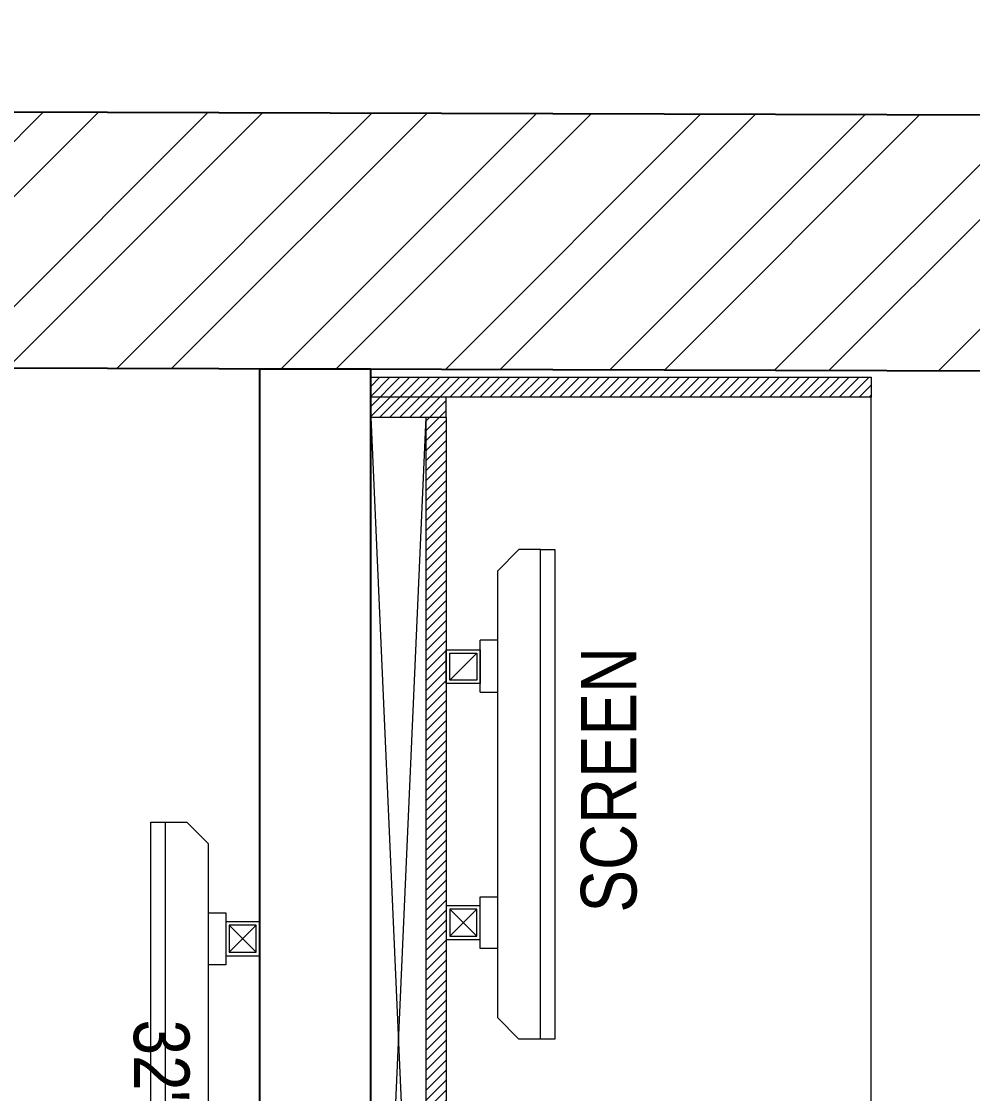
# Model space of a CAD drawing. Header units: millimetres. Extents: x 1938400 to 1950615, y 37176 to 49190.
# Drawn here: x 1947653 to 1948508, y 45806 to 46769 of the extents above; entities that cross this region are included whole.
import ezdxf

# ---------------------------------------------------------------- set-up
doc = ezdxf.new("R2010")
doc.units = ezdxf.units.MM
doc.header["$LTSCALE"] = 40
doc.linetypes.add('CONTINOUS', pattern=[0])
doc.layers.add('A-CARPET AREA', color=3, linetype='CONTINOUS', lineweight=0, true_color=0x0aff0a)
doc.layers.add('A-WALL', color=1, linetype='Continuous')
for name, color, linetype, lineweight in [('LENS-PARTITION', 21, 'Continuous', 25), ('LENS-TEXT', 31, 'Continuous', 5), ('LK-EQPMT', 3, 'Continuous', 18), ('LK-FF&E WALL', 1, 'Continuous', 9), ('LK-IT', 3, 'Continuous', 18), ('LN-ELEVATION-1', 81, 'Continuous', 13), ('LN-ELEVATION-2', 103, 'Continuous', 20), ('LN-HATCH', 251, 'Continuous', 0)]:
    doc.layers.add(name, color=color, linetype=linetype, lineweight=lineweight)
doc.styles.get("Standard").update_dxf_attribs({"font": 'Gill Sans MT Condensed Regular.ttf', "height": 100})

# ---------------------------------------------------------------- blocks, each defined once
blk = doc.blocks.new('A$Cbc15f9d8')
at = {"layer": 'LN-HATCH'}
h = blk.add_hatch(dxfattribs=at)
h.set_pattern_fill('ANSI32', color=256, scale=11, angle=180)
h.set_pattern_definition([(225, (-4658256.187308483, -44958.98772636195), (74.08711299882052, -74.08711299882054), []), (225, (-4658305.578738483, -44958.98772636195), (74.08711299882052, -74.08711299882054), [])])
h.paths.add_polyline_path([(-1249.826642777771, 784.1614988286746), (-1250.520678231493, 554.1625459733186), (8628.43434465118, 524.3522144289454), (8616.460724287668, -3443.629720058409), (8846.45967714302, -3444.323755512595), (8846.59284615889, -3394.323932853178), (8859.127332961187, 753.6571318301138)])
h.paths.add_polyline_path([(-1242.361235323362, 3258.150235200184), (-3302.351856553927, 3264.366378836218), (-3309.029684644193, 1051.376454184181), (-3079.030731787905, 1050.682418729528), (-3073.046939152293, 3033.673390525743), (-1473.054223633371, 3028.845317798551), (-1479.650577996857, 842.8552702207817), (-1249.651625141501, 842.1612347665941)])
h.paths.add_polyline_path([(-2280.515988847241, 557.2706177913349), (-2279.646935756318, 845.2693065846105), (-2872.644235945307, 847.058711038786), (-2873.51328903623, 559.0600222455105)])
h.paths.add_polyline_path([(-3321.187375280076, -2977.60520258185), (-3091.188422424719, -2978.299238036503), (-3080.512346606702, 559.6846541546983), (-3310.511299462989, 560.3786896093517)])
h.paths.add_polyline_path([(-3092.57045824267, -3436.297152853688), (-3322.569411098957, -3435.6031173995), (-3332.005275733769, -6562.58888079191), (-3102.006322878413, -6563.282916246098)])
h.paths.add_polyline_path([(-2508.571574180387, -8077.080524593709), (-2507.808135180734, -7824.081676452071), (-3105.805412605405, -7822.27718427044), (-3104.094464333728, -7255.279765708488), (-3334.093417189084, -7254.585730253835), (-3336.567804461346, -8074.581996956956)])
h.paths.add_polyline_path([(2268.127875007689, -7852.493409803253), (2270.710893915966, -6996.497307000332), (1827.71291080676, -6995.160534364288), (1825.129891898483, -7851.156637166742), (1604.130898066796, -7850.489759621327), (1603.409704703837, -8089.488671502214), (2489.40567092225, -8092.16221677477), (2490.12686428614, -7853.163304893882)])
h.paths.add_polyline_path([(8832.376792507244, -8111.302507592016), (8836.857902007177, -6626.29120752553), (8836.800742821768, -6626.290969675989), (8837.008724780753, -6576.309496141154), (8607.009771924466, -6575.615460686503), (8603.162401469424, -7850.609655865584), (6990.169745136984, -7845.742355047844), (6989.385183319448, -8105.741171319619)])
at = {"layer": 'A-WALL'}
for p, q in [((8859.127332961187, 753.6571318301138), (-1249.826642777771, 784.1614988286746)), ((8628.43434465118, 524.3522144289454), (-1250.520678231493, 554.1625459733186))]:
    blk.add_line(p, q, dxfattribs=at)
blk = doc.blocks.new('CLINIC - CABINET SINK')
at = {"layer": 'LN-HATCH', "ltscale": 0.5}
h = blk.add_hatch(dxfattribs=at)
h.set_pattern_fill('ANSI31', color=256, scale=2)
h.set_pattern_definition([(45, (4052861.500382861, 1708016.355767586), (-4.490128060534575, 4.490128060534575), [])])
h.paths.add_polyline_path([(-563.359543572413, 156.9999999999999), (564.640456427587, 156.9999999999999), (564.640456427587, 174.9999999999999), (-563.359543572413, 174.9999999999999)])
h.paths.add_polyline_path([(582.6404564275869, 225), (600.6404564275869, 225), (600.6404564275869, -225), (582.6404564275869, -225)])
h.paths.add_polyline_path([(564.640456427587, 225), (582.6404564275869, 225), (582.6404564275869, 156.9999999999999), (564.640456427587, 156.9999999999999)])
h.paths.add_polyline_path([(-581.359543572413, 225), (-599.359543572413, 225), (-599.359543572413, -225), (-581.359543572413, -225)])
h.paths.add_polyline_path([(-581.359543572413, 225), (-563.359543572413, 225), (-563.359543572413, 156.9999999999999), (-581.359543572413, 156.9999999999999)])
at = {"layer": 'LN-ELEVATION-1', "ltscale": 0.5}
for points in [[(-581.359543572413, 225), (-599.359543572413, 225), (-599.359543572413, -225), (-581.359543572413, -225)], [(-581.359543572413, 225), (-563.359543572413, 225), (-563.359543572413, 156.9999999999999), (-581.359543572413, 156.9999999999999)], [(-563.359543572413, 156.9999999999999), (564.640456427587, 156.9999999999999), (564.640456427587, 174.9999999999999), (-563.359543572413, 174.9999999999999)]]:
    blk.add_lwpolyline(points, close=True, dxfattribs=at)
at = {"layer": 'LN-ELEVATION-2', "ltscale": 0.5}
blk.add_line((582.6404564275869, -225), (-581.359543572413, -225), dxfattribs=at)
at = {"layer": 'LN-HATCH', "ltscale": 0.5}
for p, q in [((564.640456427587, 225), (-563.359543572413, 174.9999999999999)), ((-563.359543572413, 225), (564.640456427587, 174.9999999999999))]:
    blk.add_line(p, q, dxfattribs=at)
blk = doc.blocks.new('CLINIC SCREEN')
at = {"layer": 'LK-EQPMT'}
for p, q in [((-103.1090284836336, 42.85441964946222), (-127.4114311772946, 18.55201695591665)), ((-127.4114311772946, 42.85441964946222), (-103.1090284836336, 18.55201695591665)), ((102.7052824410566, 42.85441964946222), (127.007685134602, 18.55201695591665))]:
    blk.add_line(p, q, dxfattribs=at)
at = {"layer": 'LK-EQPMT', "ltscale": 12}
for p, q in [((-138.5315413423604, 0), (-138.5315413423604, 15.514207008644)), ((-138.5315413423604, 15.514207008644), (-91.98892031613741, 15.514207008644)), ((-91.98892031613741, 15.514207008644), (-91.98892031613741, 0)), ((91.98892031610741, 15.514207008644), (91.98892031610741, 0)), ((91.98892031610741, 15.514207008644), (138.5315413423595, 15.514207008644)), ((138.5315413423595, 0), (138.5315413423595, 15.514207008644)), ((-220.0000000000082, -19.41163062257681), (-200.5883693773149, 0)), ((200.5883693773149, 0), (-200.5883693773149, 0)), ((219.9999999999918, -19.41163062257681), (200.5883693773149, 0)), ((-220.0000000000082, -38.82326124538668), (-220.0000000000082, -19.41163062257681)), ((219.9999999999918, -38.82326124538668), (219.9999999999918, -19.41163062257681))]:
    blk.add_line(p, q, dxfattribs=at)
at = {"layer": 'LK-EQPMT'}
for points in [[(-130.4492315140169, 15.51421661919448), (-100.0712281470269, 15.51421661919448), (-100.0712281470269, 45.89221998606814), (-130.4492315140169, 45.89221998606814)], [(-127.4114311772946, 18.55201695591665), (-103.1090284836336, 18.55201695591665), (-103.1090284836336, 42.85441964946222), (-127.4114311772946, 42.85441964946222)], [(130.0454854713243, 15.51421661919448), (99.66748210433435, 15.51421661919448), (99.66748210433435, 45.89221998606814), (130.0454854713243, 45.89221998606814)], [(127.007685134602, 18.55201695591665), (102.7052824410566, 18.55201695591665), (102.7052824410566, 42.85441964946222), (127.007685134602, 42.85441964946222)]]:
    blk.add_lwpolyline(points, close=True, dxfattribs=at)
at = {"layer": 'LK-EQPMT', "ltscale": 12}
blk.add_lwpolyline([(-220.0000000000082, -51.71278328332107), (-220.0000000000082, -38.82326124538668), (219.9999999999918, -38.82326124538668), (219.9999999999918, -51.71278328332107)], close=True, dxfattribs=at)
at = {"layer": 'LK-EQPMT', "ltscale": 12, "insert": (5.199680584678389, -100.4085774972336), "char_height": 50, "attachment_point": 5}
blk.add_mtext_dynamic_manual_height_columns(' SCREEN', width=466.4796511627907, gutter_width=12.5, heights=[0], dxfattribs=at)
blk = doc.blocks.new('32INCH VC FOR CLINIC')
at = {"layer": 'LK-EQPMT'}
for p, q in [((116.8909715171903, 152.5672029328125), (92.58856882341206, 128.264800239267)), ((92.58856882341206, 152.5672029328125), (116.8909715171903, 128.264800239267)), ((627.7052824404091, 152.5672029328125), (652.0076851341872, 128.264800239267))]:
    blk.add_line(p, q, dxfattribs=at)
at = {"layer": 'LK-EQPMT', "ltscale": 12}
for p, q in [((81.46845865808427, 109.7127832833503), (81.46845865808427, 125.2269902919943)), ((81.46845865808427, 125.2269902919943), (128.0110796838999, 125.2269902919943)), ((128.0110796838999, 125.2269902919943), (128.0110796838999, 109.7127832833503)), ((616.9889203161001, 125.2269902919943), (616.9889203161001, 109.7127832833503)), ((616.9889203161001, 125.2269902919943), (663.5315413419156, 125.2269902919943)), ((663.5315413419156, 109.7127832833503), (663.5315413419156, 125.2269902919943)), ((0, 90.30115266077335), (19.41163062304258, 109.7127832833503)), ((725.5883693769574, 109.7127832833503), (19.41163062304258, 109.7127832833503)), ((745, 90.30115266077335), (725.5883693769574, 109.7127832833503)), ((0, 70.88952203796362), (0, 90.30115266077335)), ((745, 70.88952203796362), (745, 90.30115266077335))]:
    blk.add_line(p, q, dxfattribs=at)
at = {"layer": 'LK-EQPMT'}
for points in [[(89.55076848529278, 125.2269999025447), (119.9287718534469, 125.2269999025447), (119.9287718534469, 155.6050032694184), (89.55076848529278, 155.6050032694184)], [(655.0454854704439, 125.2269999025447), (624.6674821041523, 125.2269999025447), (624.6674821041523, 155.6050032694184), (655.0454854704439, 155.6050032694184)], [(92.58856882341206, 128.264800239267), (116.8909715171903, 128.264800239267), (116.8909715171903, 152.5672029328125), (92.58856882341206, 152.5672029328125)], [(652.0076851341872, 128.264800239267), (627.7052824404091, 128.264800239267), (627.7052824404091, 152.5672029328125), (652.0076851341872, 152.5672029328125)]]:
    blk.add_lwpolyline(points, close=True, dxfattribs=at)
at = {"layer": 'LK-EQPMT', "ltscale": 12}
blk.add_lwpolyline([(0, 58.0000000000291), (0, 70.88952203796362), (745, 70.88952203796362), (745, 58.0000000000291)], close=True, dxfattribs=at)
at = {"layer": 'LENS-TEXT', "color": 0, "ltscale": 2, "insert": (391.1996805854142, 25.6359011628374), "char_height": 50, "attachment_point": 5}
blk.add_mtext_dynamic_manual_height_columns('32" TV SCREEN -VC', width=466.4796511627907, gutter_width=12.5, heights=[0], dxfattribs=at)

msp = doc.modelspace()

# ---------------------------------------------------------------- linework, layer by layer
at = {"layer": 'LENS-PARTITION'}
msp.add_lwpolyline([(1947867.22850881, 44949.67205929842), (1947967.22850881, 44949.67205929842), (1947967.22850881, 46456.91420136111), (1947867.22850881, 46456.91420136111)], close=True, dxfattribs=at)

# ---------------------------------------------------------------- block references
at = {"rotation": 270}
msp.add_blockref('32INCH VC FOR CLINIC', (1947711.623505552, 46049.65131474004), dxfattribs=at)
at = {"layer": 'A-CARPET AREA'}
msp.add_blockref('A$Cbc15f9d8', (1941738.794164159, 45925.31984486948), dxfattribs=at)
at = {"layer": 'LK-FF&E WALL', "xscale": -1, "rotation": 90}
msp.add_blockref('CLINIC - CABINET SINK', (1948192.22850881, 45850.31251572624), dxfattribs=at)
at = {"layer": 'LK-IT', "rotation": 90.00000000000006}
msp.add_blockref('CLINIC SCREEN', (1948081.120728786, 46074.67205929842), dxfattribs=at)

doc.saveas('drawing.dxf')
